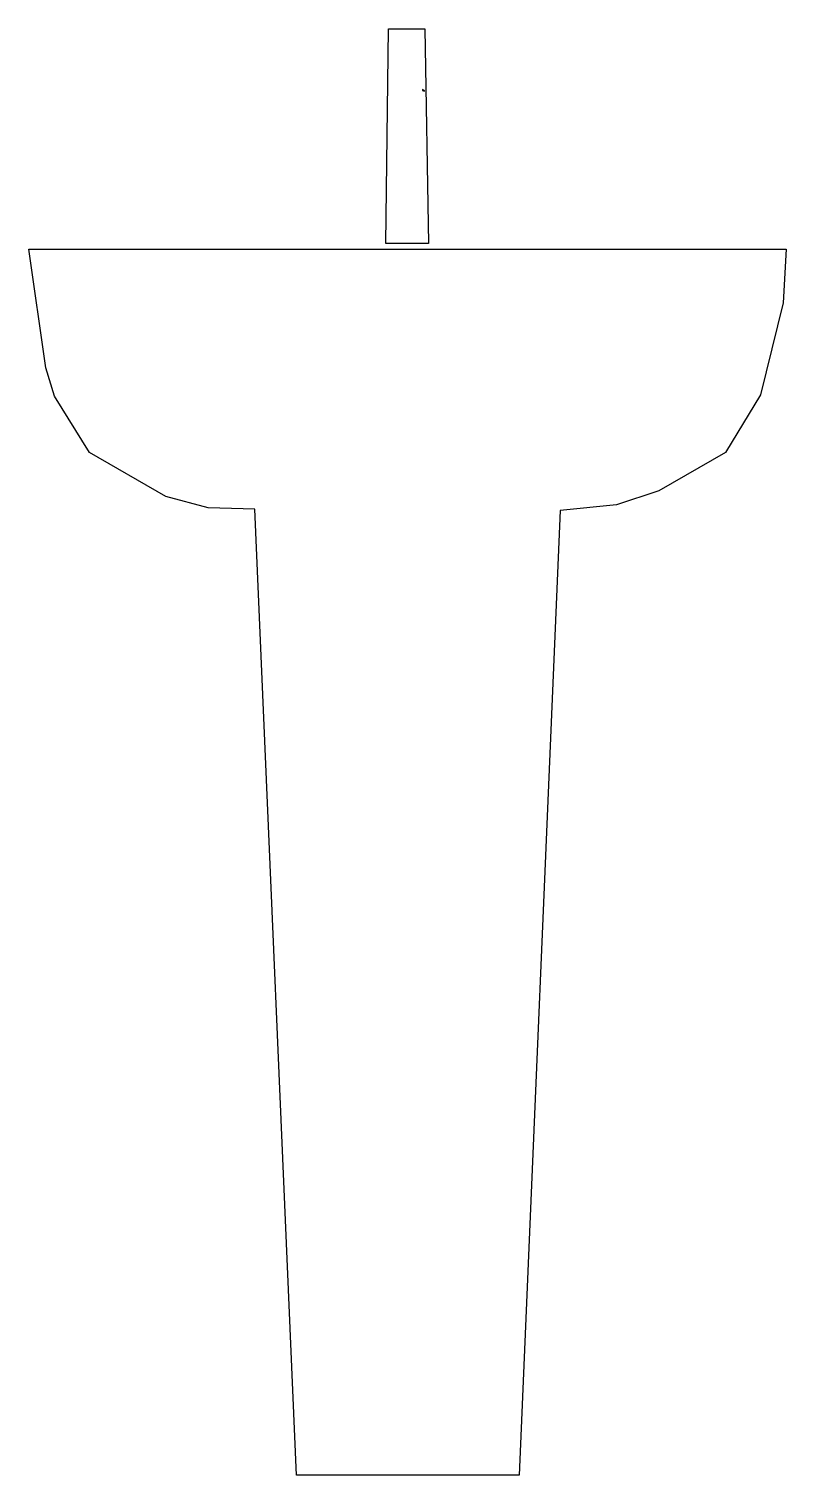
# Model space of a CAD drawing. Header units: millimetres. Extents: x -222 to 222, y 0 to 850.
import ezdxf

# ---------------------------------------------------------------- set-up
doc = ezdxf.new("R2010")
doc.units = ezdxf.units.MM
doc.layers.add('ALMOND-DRAW-PROFILE', color=7, linetype='Continuous', lineweight=25)

msp = doc.modelspace()

# ---------------------------------------------------------------- linework, layer by layer
at = {"layer": 'ALMOND-DRAW-PROFILE'}
for points in [[(-12.76, 723.83), (-11.15, 850), (10.17, 850), (12.35, 723.83)], [(8.79, 814.37), (8.81, 813.79), (9.96, 813.48)], [(-89.74, 567.68), (-117.04, 568.6), (-141.94, 575.24), (-186.77, 600.98), (-207.52, 634.18), (-212.5, 650.78), (-222.46, 720.51), (222.46, 720.51), (220.8, 688.96), (207.52, 635.01), (186.77, 600.98), (147.75, 578.56), (122.85, 570.26), (89.68, 566.88), (65.58, 0), (-65.16, 0)]]:
    msp.add_lwpolyline(points, close=True, dxfattribs=at)

doc.saveas('drawing.dxf')
